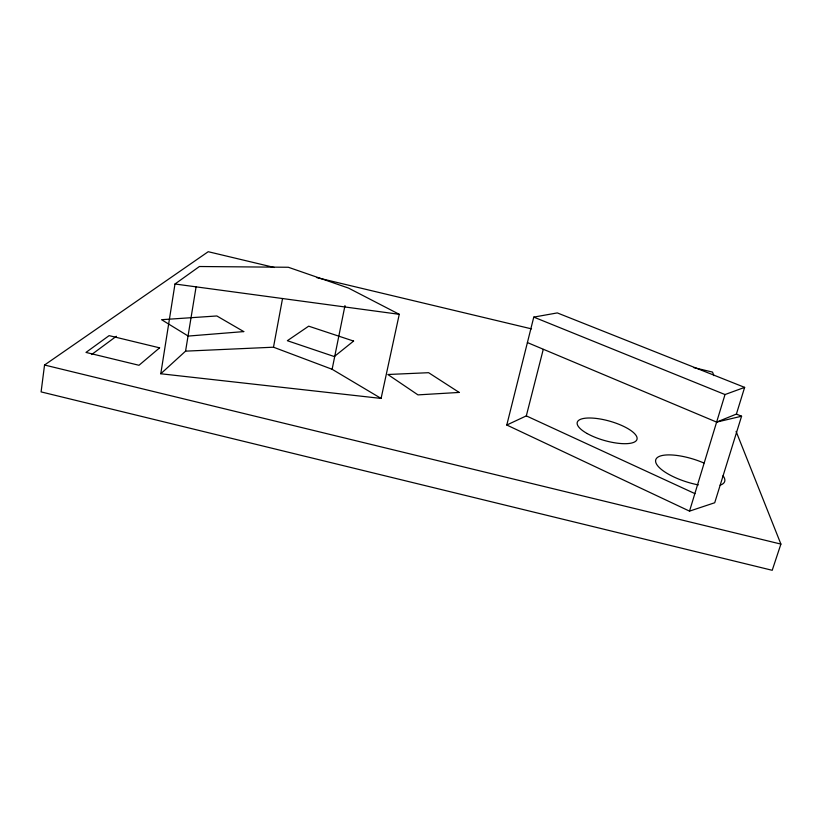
<?xml version="1.0" encoding="UTF-8"?>
<svg xmlns="http://www.w3.org/2000/svg" width="822" height="822" viewBox="0 0 822 822"><rect width="100%" height="100%" fill="white"/><g stroke="black" fill="none" stroke-linecap="round" stroke-linejoin="round"><path stroke-width="1.23" d="M274.384 267.499L208.223 251.707L44.542 365.019L41.1 391.899L772.218 570.293L780.9 544.092L736.091 431.396M160.783 373.763L174.983 284.001L199.417 266.513L288.337 267.263L348.518 288.09L399.256 314.312L381.089 398.423L160.783 373.763L185.567 351.148L196.109 286.724M185.567 351.148L273.49 347.203L282.542 298.489M381.089 398.423L332.129 369.284L344.983 305.579M736.389 414.083L741.578 416.22L714.719 502.745L689.524 511.13L506.784 425.025L533.776 317.107L557.306 312.915L744.64 387.378L736.389 414.083L716.63 422.107L527.405 342.569M506.784 425.025L526.316 415.881L543.25 349.412M689.524 511.13L725.014 394.55L744.64 387.378M91.632 354.549L116.385 336.26M716.63 422.107L741.578 416.22M174.983 284.001L399.256 314.312M316.819 277.63L531.515 328.872M693.778 367.609L712.499 372.078L713.917 375.633M44.542 365.019L780.9 544.092M273.49 347.203L332.129 369.284M533.776 317.107L725.014 394.55M526.316 415.881L694.95 493.632M723.031 475.753A36.127 11.878 17.5 0 1 720.113 485.186M698.33 484.898A36.127 11.878 17.5 0 1 655.709 459.93A36.127 11.878 17.5 0 1 703.92 463.022M159.602 347.84L138.99 365.276L85.971 352.422L109.11 335.633L159.602 347.84M353.594 341.068L334.307 356.553L287.351 340.709L308.682 326.17L353.594 341.068M243.754 331.595L188.217 336.075L161.564 319.696L216.854 315.967L243.754 331.595M459.179 392.433L417.966 394.879L387.85 374.503L428.611 372.695L459.179 392.433M587.175 433.543A31.061 10.018 15.9 0 0 636.495 440.376A31.061 10.018 15.9 0 0 597.697 418.614A31.061 10.018 15.9 0 0 587.175 433.543"/></g></svg>
